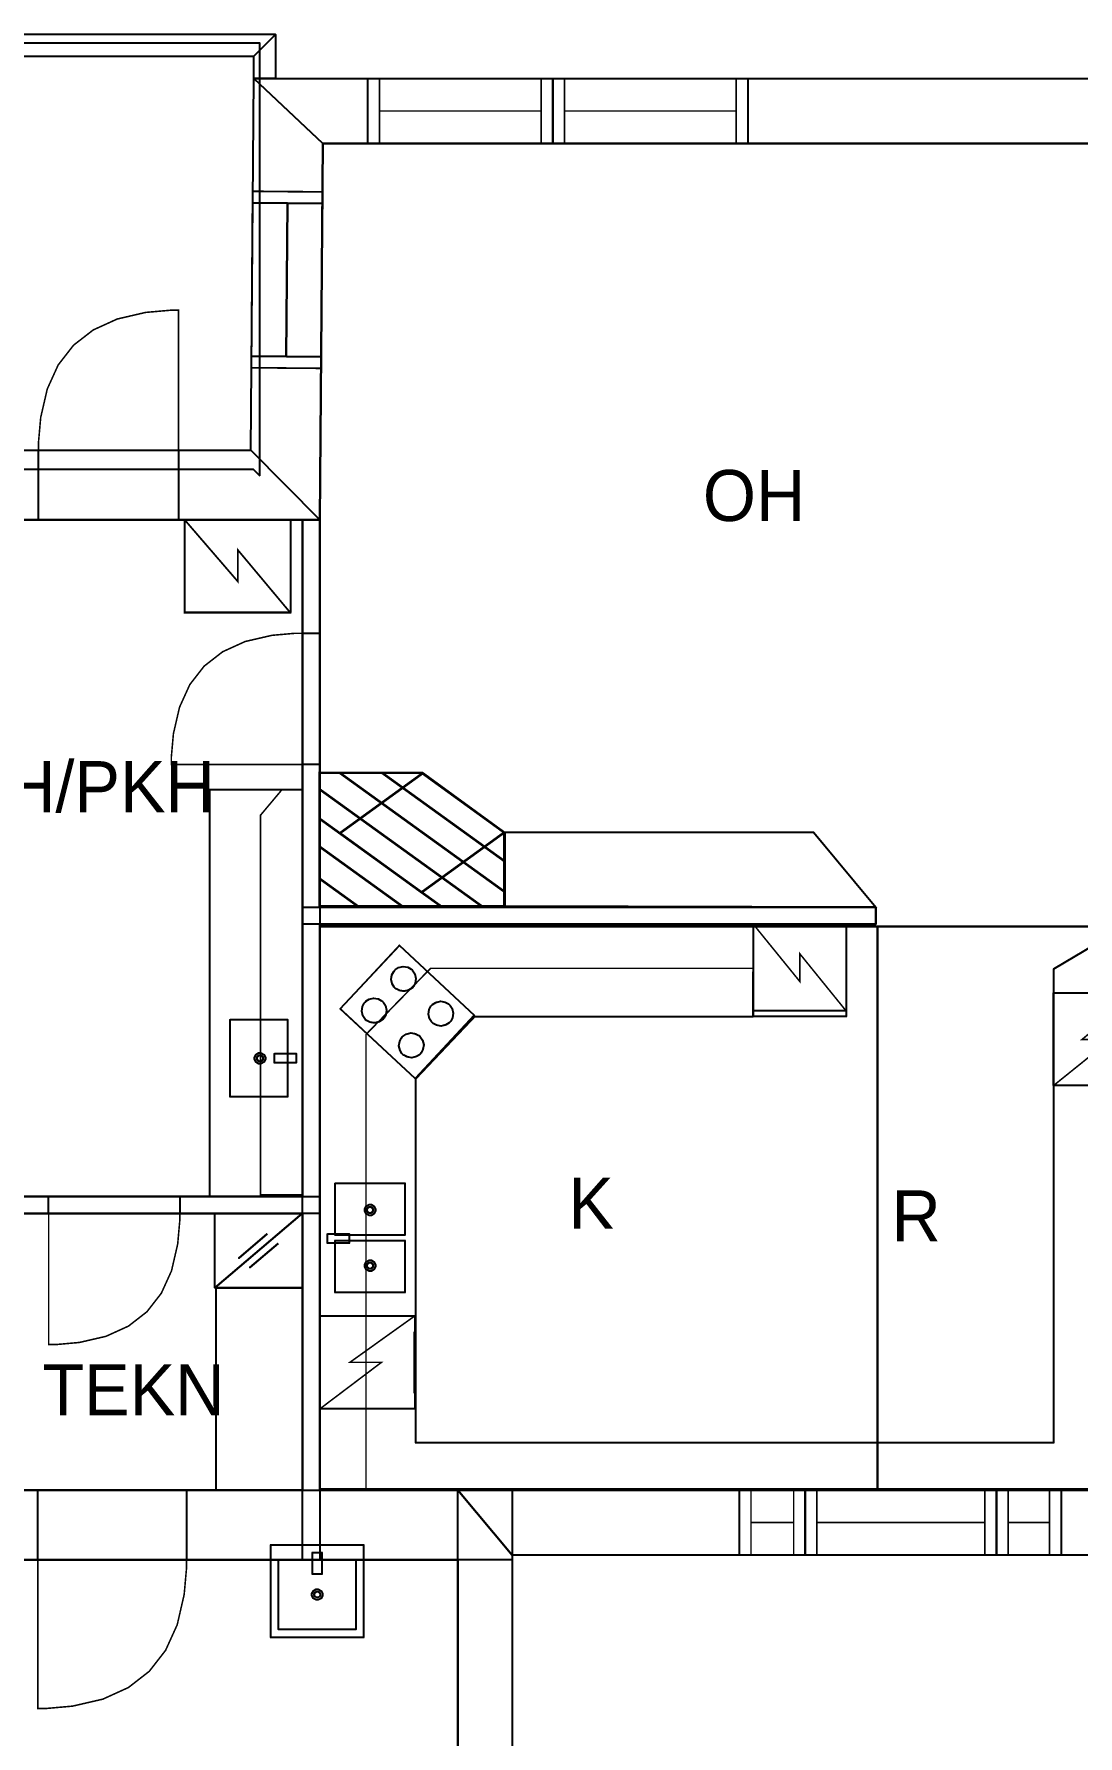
# Model space of a CAD drawing. Extents: x 2.3 to 24.4, y 0 to 18.
# Drawn here: x 8.19 to 15.22, y 6.55 to 18.02 of the extents above; entities that cross this region are included whole.
import ezdxf

# ---------------------------------------------------------------- set-up
doc = ezdxf.new("R2010")
doc.units = 0
doc.layers.get('0').update_dxf_attribs({"linetype": 'CONTINUOUS'})

msp = doc.modelspace()

# ---------------------------------------------------------------- linework, layer by layer
at = {"color": 0}
for points, const_width in [([(9.81728, 18.014), (3.58539, 18.014), (3.73122, 17.8682), (9.67144, 17.8682), (9.81728, 18.014)], 0.00208), ([(9.67144, 17.7167), (9.67144, 17.8682), (9.81728, 18.014), (9.81728, 17.7167), (9.67144, 17.7167)], 0.00208), ([(9.71197, 15.0406), (9.71197, 17.9561), (3.6155, 17.9561), (3.6155, 15.085), (9.66749, 15.085), (9.71197, 15.0406)], 0.00208), ([(9.64968, 15.2133), (9.67144, 17.7167), (10.1364, 17.2792), (10.1144, 14.7446), (9.64968, 15.2133)], 0.00208), ([(9.67144, 17.7167), (24.3465, 17.7167), (23.909, 17.2792), (10.1364, 17.2792), (9.67144, 17.7167)], 0.00208), ([(10.4396, 17.7167), (11.6846, 17.7167), (11.6846, 17.2792), (10.4396, 17.2792), (10.4396, 17.7167)], 0.01042), ([(10.4396, 17.7167), (11.6846, 17.7167), (11.6846, 17.2792), (10.4396, 17.2792), (10.4396, 17.7167)], 0.01042), ([(11.6846, 17.7167), (12.9973, 17.7167), (12.9973, 17.2792), (11.6846, 17.2792), (11.6846, 17.7167)], 0.01042), ([(11.6846, 17.7167), (12.9973, 17.7167), (12.9973, 17.2792), (11.6846, 17.2792), (11.6846, 17.7167)], 0.01042), ([(9.65457, 15.7685), (9.66487, 16.9582), (10.1336, 16.9542), (10.1233, 15.7644), (9.65457, 15.7685)], 0.01042), ([(9.65457, 15.7685), (9.66487, 16.9582), (10.1336, 16.9542), (10.1233, 15.7644), (9.65457, 15.7685)], 0.01042), ([(8.22092, 15.2133), (8.22092, 15.2686), (8.23563, 15.4344), (8.27983, 15.626), (8.35351, 15.7881), (8.45665, 15.9207), (8.58925, 16.0237), (8.75131, 16.0974), (8.94282, 16.1417), (9.10856, 16.1563), (9.16385, 16.1563), (9.16385, 15.2133), (8.22092, 15.2133)], 0.01042), ([(6.34511, 15.2133), (9.64968, 15.2133), (10.1144, 14.7446), (6.34511, 14.7446), (6.34511, 15.2133)], 0.00208), ([(8.22092, 15.2133), (9.16385, 15.2133), (9.16385, 14.7446), (8.22092, 14.7446), (8.22092, 15.2133)], 0.01042), ([(8.22092, 15.2133), (9.16385, 15.2133), (9.16385, 14.7446), (8.22092, 14.7446), (8.22092, 15.2133)], 0.01042), ([(9.20524, 14.7447), (9.91764, 14.7447), (9.91764, 14.1197), (9.20524, 14.1197), (9.20524, 14.7447)], 0.01187), ([(9.99978, 14.7446), (10.1144, 14.7446), (10.1144, 7.74132), (9.99978, 7.74132), (9.99978, 14.7446)], 0.00208), ([(9.99978, 13.9807), (9.94792, 13.9807), (9.79249, 13.9669), (9.6129, 13.9254), (9.46089, 13.8563), (9.33653, 13.7597), (9.23986, 13.6353), (9.17074, 13.4833), (9.12929, 13.3037), (9.1155, 13.1483), (9.1155, 13.0964), (9.99978, 13.0964), (9.99978, 13.9807)], 0.01042), ([(9.99978, 13.9807), (10.1144, 13.9807), (10.1144, 13.0964), (9.99978, 13.0964), (9.99978, 13.9807)], 0.01042), ([(9.99978, 13.9807), (10.1144, 13.9807), (10.1144, 13.0964), (9.99978, 13.0964), (9.99978, 13.9807)], 0.01042), ([(10.8054, 13.041), (10.1144, 13.041), (10.1144, 12.1415), (11.3611, 12.1415), (11.3611, 12.6361), (10.8054, 13.041)], 0.01662), ([(11.3572, 12.6391), (10.8007, 12.2361), (10.2507, 12.6345), (10.8071, 13.0375), (11.3572, 12.6391)], 0.01662), ([(9.37451, 12.9283), (9.37451, 10.1884), (9.99951, 10.1884), (9.99951, 12.9283), (9.37451, 12.9283)], 0.01042), ([(9.99951, 12.9283), (9.86094, 12.9283), (9.71636, 12.756), (9.71636, 10.2003), (9.99681, 10.2003), (9.99681, 12.9169), (9.99951, 12.9283)], 0.01042), ([(11.3567, 12.144), (11.3567, 12.6413), (13.4413, 12.6413), (13.8608, 12.1355), (11.3567, 12.144)], 0.01042), ([(9.99978, 12.1356), (13.8608, 12.1356), (13.8608, 12.021), (9.99978, 12.021), (9.99978, 12.1356)], 0.00208), ([(13.0365, 12.0058), (10.116, 12.0058), (10.116, 8.21946), (15.6275, 8.21946), (15.6196, 11.8818), (15.3321, 11.8818), (15.0574, 11.7193), (15.0574, 8.52875), (10.7617, 8.52875), (10.7617, 10.9792), (11.1603, 11.3997), (13.0335, 11.3997), (13.0365, 12.0058)], 0.01042), ([(13.0365, 12.0058), (13.0365, 11.724), (10.861, 11.724), (10.426, 11.2784), (10.426, 8.21024), (10.118, 8.21024), (10.118, 12.0225), (13.0327, 12.0225), (13.0365, 12.0058)], 0.01042), ([(13.035, 12.021), (13.66, 12.021), (13.66, 11.3989), (13.035, 11.3989), (13.035, 12.021)], 0.01042), ([(10.2532, 11.4523), (10.651, 11.879), (11.1555, 11.4086), (10.7577, 10.9819), (10.2532, 11.4523)], 0.01042), ([(10.7365, 11.7138), (10.7425, 11.7083), (10.7558, 11.6869), (10.763, 11.6558), (10.758, 11.6242), (10.7462, 11.6019), (10.7407, 11.596), (10.7351, 11.5901), (10.7137, 11.5768), (10.6826, 11.5696), (10.651, 11.5745), (10.6288, 11.5864), (10.6229, 11.5918), (10.6169, 11.5974), (10.6036, 11.6188), (10.5964, 11.65), (10.6014, 11.6815), (10.6132, 11.7037), (10.6188, 11.7096), (10.6242, 11.7156), (10.6456, 11.7289), (10.6768, 11.7361), (10.7083, 11.7311), (10.7306, 11.7193), (10.7365, 11.7138)], 0.01042), ([(10.5376, 11.5004), (10.5435, 11.495), (10.5569, 11.4736), (10.5641, 11.4424), (10.559, 11.4109), (10.5472, 11.3886), (10.5417, 11.3827), (10.5362, 11.3767), (10.5148, 11.3634), (10.4837, 11.3562), (10.4521, 11.3612), (10.4298, 11.373), (10.4239, 11.3785), (10.418, 11.3841), (10.4047, 11.4055), (10.3975, 11.4366), (10.4025, 11.4682), (10.4143, 11.4904), (10.4199, 11.4963), (10.4253, 11.5023), (10.4467, 11.5156), (10.4779, 11.5228), (10.5094, 11.5178), (10.5316, 11.506), (10.5376, 11.5004)], 0.01042), ([(10.9874, 11.4799), (10.9933, 11.4744), (11.0066, 11.453), (11.0138, 11.4218), (11.0088, 11.3903), (10.997, 11.3681), (10.9915, 11.3621), (10.986, 11.3562), (10.9646, 11.3428), (10.9334, 11.3356), (10.9019, 11.3407), (10.8797, 11.3525), (10.8737, 11.358), (10.8678, 11.3635), (10.8544, 11.3849), (10.8473, 11.416), (10.8523, 11.4476), (10.8641, 11.4698), (10.8696, 11.4758), (10.8752, 11.4817), (10.8965, 11.495), (10.9277, 11.5022), (10.9592, 11.4972), (10.9814, 11.4854), (10.9874, 11.4799)], 0.01042), ([(15.0574, 11.5592), (15.0574, 10.9342), (15.6272, 10.9342), (15.6272, 11.5592), (15.0574, 11.5592)], 0.01042), ([(9.51107, 11.3788), (9.51107, 10.8579), (9.89876, 10.8579), (9.89876, 11.3788), (9.51107, 11.3788)], 0.01042), ([(13.035, 11.4404), (13.66, 11.4404), (13.66, 11.3989), (13.035, 11.3989), (13.035, 11.4404)], 0.01042), ([(10.7885, 11.2665), (10.7944, 11.2611), (10.8077, 11.2396), (10.8149, 11.2085), (10.8099, 11.177), (10.7981, 11.1547), (10.7926, 11.1488), (10.7871, 11.1428), (10.7657, 11.1295), (10.7345, 11.1223), (10.703, 11.1273), (10.6807, 11.1392), (10.6748, 11.1446), (10.6688, 11.1502), (10.6555, 11.1716), (10.6483, 11.2027), (10.6534, 11.2343), (10.6652, 11.2565), (10.6707, 11.2624), (10.6762, 11.2683), (10.6976, 11.2817), (10.7287, 11.2889), (10.7603, 11.2839), (10.7826, 11.2721), (10.7885, 11.2665)], 0.01042), ([(9.71213, 11.0819), (9.70568, 11.0819), (9.68631, 11.0926), (9.67567, 11.1119), (9.67567, 11.1183), (9.67567, 11.1248), (9.68631, 11.1442), (9.70568, 11.1548), (9.71213, 11.1548), (9.71853, 11.1548), (9.7379, 11.1442), (9.74858, 11.1248), (9.74858, 11.1183), (9.74858, 11.1119), (9.7379, 11.0926), (9.71853, 11.0819), (9.71213, 11.0819)], 0.00833), ([(9.71213, 11.0975), (9.70844, 11.0975), (9.69738, 11.1036), (9.69129, 11.1147), (9.69129, 11.1183), (9.69129, 11.122), (9.69738, 11.1331), (9.70844, 11.1392), (9.71213, 11.1392), (9.71576, 11.1392), (9.72683, 11.1331), (9.73296, 11.122), (9.73296, 11.1183), (9.73296, 11.1147), (9.72683, 11.1036), (9.71576, 11.0975), (9.71213, 11.0975)], 0.00833), ([(9.80931, 11.1496), (9.80931, 11.0871), (9.95514, 11.0871), (9.95514, 11.1496), (9.80931, 11.1496)], 0.01042), ([(10.2197, 10.2783), (10.2197, 9.928), (10.6885, 9.928), (10.6885, 10.2783), (10.2197, 10.2783)], 0.01042), ([(7.36708, 10.1884), (10.1144, 10.1884), (10.1144, 10.0738), (7.36708, 10.0738), (7.36708, 10.1884)], 0.00208), ([(8.28874, 10.1884), (9.17199, 10.1884), (9.17199, 10.0738), (8.28874, 10.0738), (8.28874, 10.1884)], 0.01042), ([(8.28874, 10.1884), (9.17199, 10.1884), (9.17199, 10.0738), (8.28874, 10.0738), (8.28874, 10.1884)], 0.01042), ([(10.4541, 10.1329), (10.4605, 10.1329), (10.4799, 10.1222), (10.4906, 10.1029), (10.4906, 10.0964), (10.4906, 10.09), (10.4799, 10.0706), (10.4605, 10.0599), (10.4541, 10.0599), (10.4476, 10.0599), (10.4283, 10.0706), (10.4176, 10.09), (10.4176, 10.0964), (10.4176, 10.1029), (10.4283, 10.1222), (10.4476, 10.1329), (10.4541, 10.1329)], 0.00833), ([(10.4541, 10.1172), (10.4577, 10.1172), (10.4688, 10.1112), (10.4749, 10.1001), (10.4749, 10.0964), (10.4749, 10.0928), (10.4688, 10.0817), (10.4577, 10.0756), (10.4541, 10.0756), (10.4504, 10.0756), (10.4393, 10.0817), (10.4333, 10.0928), (10.4333, 10.0964), (10.4333, 10.1001), (10.4393, 10.1112), (10.4504, 10.1172), (10.4541, 10.1172)], 0.00833), ([(9.17199, 10.0738), (9.17199, 10.0221), (9.15815, 9.86686), (9.11675, 9.6875), (9.04775, 9.53569), (8.95117, 9.41151), (8.82699, 9.31494), (8.67518, 9.24593), (8.49582, 9.20454), (8.34056, 9.19069), (8.28885, 9.19069), (8.28885, 10.0738), (9.17199, 10.0738)], 0.01042), ([(9.40858, 10.0732), (9.40858, 9.57221), (9.99707, 9.57221), (9.99707, 10.0732), (9.40858, 10.0732)], 0.00835), ([(10.1666, 9.93517), (10.1666, 9.87267), (10.3124, 9.87267), (10.3124, 9.93517), (10.1666, 9.93517)], 0.01042), ([(10.2187, 9.89111), (10.2187, 9.54081), (10.6874, 9.54081), (10.6874, 9.89111), (10.2187, 9.89111)], 0.01042), ([(10.4541, 9.75797), (10.4605, 9.75797), (10.4799, 9.74735), (10.4906, 9.72797), (10.4906, 9.72151), (10.4906, 9.71511), (10.4799, 9.69575), (10.4605, 9.68506), (10.4541, 9.68506), (10.4476, 9.68506), (10.4283, 9.69575), (10.4176, 9.71511), (10.4176, 9.72151), (10.4176, 9.72797), (10.4283, 9.74735), (10.4476, 9.75797), (10.4541, 9.75797)], 0.00833), ([(10.4541, 9.74235), (10.4577, 9.74235), (10.4688, 9.73628), (10.4749, 9.72521), (10.4749, 9.72151), (10.4749, 9.71789), (10.4688, 9.70682), (10.4577, 9.70068), (10.4541, 9.70068), (10.4504, 9.70068), (10.4393, 9.70682), (10.4333, 9.71789), (10.4333, 9.72151), (10.4333, 9.72521), (10.4393, 9.73628), (10.4504, 9.74235), (10.4541, 9.74235)], 0.00833), ([(9.41699, 9.57221), (9.41699, 8.21007), (9.99838, 8.21007), (9.99838, 9.57221), (9.41699, 9.57221)], 0.01042), ([(10.1166, 9.38292), (10.1166, 8.75792), (10.7543, 8.75792), (10.7543, 9.38292), (10.1166, 9.38292)], 0.01042), ([(3.38021, 8.21007), (11.4099, 8.21007), (11.4099, 7.74132), (3.38021, 7.74132), (3.38021, 8.21007)], 0.00208), ([(8.21593, 8.21007), (9.2175, 8.21007), (9.2175, 7.74132), (8.21593, 7.74132), (8.21593, 8.21007)], 0.01042), ([(8.21593, 8.21007), (9.2175, 8.21007), (9.2175, 7.74132), (8.21593, 7.74132), (8.21593, 8.21007)], 0.01042), ([(16.0572, 7.77311), (11.4099, 7.77311), (11.0453, 8.21061), (15.6197, 8.21061), (16.0572, 7.77311)], 0.00208), ([(11.4099, 7.77311), (11.4099, 3.25379), (11.0453, 3.61838), (11.0453, 8.21061), (11.4099, 7.77311)], 0.00208), ([(12.9408, 8.21061), (13.3848, 8.21061), (13.3848, 7.77311), (12.9408, 7.77311), (12.9408, 8.21061)], 0.01042), ([(12.9408, 8.21061), (13.3848, 8.21061), (13.3848, 7.77311), (12.9408, 7.77311), (12.9408, 8.21061)], 0.01042), ([(13.3848, 8.21061), (14.6729, 8.21061), (14.6729, 7.77311), (13.3848, 7.77311), (13.3848, 8.21061)], 0.01042), ([(13.3848, 8.21061), (14.6729, 8.21061), (14.6729, 7.77311), (13.3848, 7.77311), (13.3848, 8.21061)], 0.01042), ([(14.6729, 8.21061), (15.1082, 8.21061), (15.1082, 7.77311), (14.6729, 7.77311), (14.6729, 8.21061)], 0.01042), ([(14.6729, 8.21061), (15.1082, 8.21061), (15.1082, 7.77311), (14.6729, 7.77311), (14.6729, 8.21061)], 0.01042), ([(9.78538, 7.84212), (10.4104, 7.84212), (10.4104, 7.21712), (9.78538, 7.21712), (9.78538, 7.84212)], 0.01042), ([(10.0666, 7.79004), (10.1291, 7.79004), (10.1291, 7.64421), (10.0666, 7.64421), (10.0666, 7.79004)], 0.01042), ([(9.2175, 7.74132), (9.2175, 7.68267), (9.20182, 7.50662), (9.15489, 7.30317), (9.07661, 7.13103), (8.96707, 6.99018), (8.82622, 6.88064), (8.65408, 6.80236), (8.45063, 6.75543), (8.27458, 6.73975), (8.21593, 6.73975), (8.21593, 7.74132), (9.2175, 7.74132)], 0.01042), ([(9.83746, 7.7411), (10.3583, 7.7411), (10.3583, 7.27235), (9.83746, 7.27235), (9.83746, 7.7411)], 0.01042), ([(10.1343, 7.50672), (10.1343, 7.50032), (10.1236, 7.48096), (10.1043, 7.47026), (10.0979, 7.47026), (10.0914, 7.47026), (10.0721, 7.48096), (10.0614, 7.50032), (10.0614, 7.50672), (10.0614, 7.51318), (10.0721, 7.53256), (10.0914, 7.54318), (10.0979, 7.54318), (10.1043, 7.54318), (10.1236, 7.53256), (10.1343, 7.51318), (10.1343, 7.50672)], 0.00833), ([(10.1187, 7.50672), (10.1187, 7.5031), (10.1126, 7.49203), (10.1015, 7.48589), (10.0979, 7.48589), (10.0942, 7.48589), (10.0831, 7.49203), (10.077, 7.5031), (10.077, 7.50672), (10.077, 7.51042), (10.0831, 7.52149), (10.0942, 7.52756), (10.0979, 7.52756), (10.1015, 7.52756), (10.1126, 7.52149), (10.1187, 7.51042), (10.1187, 7.50672)], 0.00833)]:
    msp.add_lwpolyline(points, close=True, dxfattribs=dict(at, const_width=const_width))
at = {"color": 7}
for points in [[(9.81728, 18.014), (3.58539, 18.014), (3.73122, 17.8682), (9.67144, 17.8682), (9.81728, 18.014)], [(9.67144, 17.7167), (9.67144, 17.8682), (9.81728, 18.014), (9.81728, 17.7167), (9.67144, 17.7167)], [(9.71197, 15.0406), (9.71197, 17.9561), (3.6155, 17.9561), (3.6155, 15.085), (9.66749, 15.085), (9.71197, 15.0406)], [(10.4396, 17.7167), (11.6846, 17.7167), (11.6846, 17.2792), (10.4396, 17.2792), (10.4396, 17.7167)], [(10.4396, 17.7167), (11.6846, 17.7167), (11.6846, 17.2792), (10.4396, 17.2792), (10.4396, 17.7167)], [(11.6846, 17.7167), (12.9973, 17.7167), (12.9973, 17.2792), (11.6846, 17.2792), (11.6846, 17.7167)], [(11.6846, 17.7167), (12.9973, 17.7167), (12.9973, 17.2792), (11.6846, 17.2792), (11.6846, 17.7167)], [(15.624, 13.3866), (15.6289, 13.3866), (15.6185, 12.0052), (10.1144, 12.0052), (10.1144, 12.021), (13.8608, 12.021), (13.8608, 12.1356), (10.1144, 12.1356), (10.1144, 14.7446), (10.1364, 17.2792), (15.624, 17.2792), (15.624, 13.3866)], [(9.65457, 15.7685), (9.66487, 16.9582), (10.1336, 16.9542), (10.1233, 15.7644), (9.65457, 15.7685)], [(9.65457, 15.7685), (9.66487, 16.9582), (10.1336, 16.9542), (10.1233, 15.7644), (9.65457, 15.7685)], [(9.66422, 16.88), (10.133, 16.876)], [(9.8896, 15.8446), (9.8986, 16.8779)], [(9.65522, 15.8467), (10.124, 15.8425)], [(8.22092, 15.2133), (9.16385, 15.2133), (9.16385, 14.7446), (8.22092, 14.7446), (8.22092, 15.2133)], [(8.22092, 15.2133), (9.16385, 15.2133), (9.16385, 14.7446), (8.22092, 14.7446), (8.22092, 15.2133)], [(9.99978, 10.1884), (7.48167, 10.1884), (7.48167, 11.3689), (6.38292, 11.3689), (6.3725, 14.7446), (9.99978, 14.7446), (9.99978, 10.1884)], [(9.20524, 14.7447), (9.91764, 14.7447), (9.91764, 14.1197), (9.20524, 14.1197), (9.20524, 14.7447)], [(9.99978, 13.9807), (10.1144, 13.9807), (10.1144, 13.0964), (9.99978, 13.0964), (9.99978, 13.9807)], [(9.99978, 13.9807), (10.1144, 13.9807), (10.1144, 13.0964), (9.99978, 13.0964), (9.99978, 13.9807)], [(10.8054, 13.041), (10.1144, 13.041), (10.1144, 12.1415), (11.3611, 12.1415), (11.3611, 12.6361), (10.8054, 13.041)], [(11.3572, 12.6391), (10.8007, 12.2361), (10.2507, 12.6345), (10.8071, 13.0375), (11.3572, 12.6391)], [(9.37451, 12.9283), (9.99951, 12.9283), (9.99951, 10.1884), (9.37451, 10.1884), (9.37451, 12.9283)], [(11.3567, 12.144), (11.3567, 12.6413), (13.4413, 12.6413), (13.8608, 12.1355), (11.3567, 12.144)], [(13.8714, 8.21061), (11.0453, 8.21061), (11.0453, 8.21007), (10.1144, 8.21007), (10.1144, 12.0052), (13.8714, 12.0052), (13.8714, 8.21061)], [(13.0365, 12.0058), (10.116, 12.0058), (10.116, 8.21946), (15.6275, 8.21946), (15.6196, 11.8818), (15.3321, 11.8818), (15.0574, 11.7193), (15.0574, 8.52875), (10.7617, 8.52875), (10.7617, 10.9792), (11.1603, 11.3997), (13.0335, 11.3997), (13.0365, 12.0058)], [(13.035, 12.021), (13.66, 12.021), (13.66, 11.3989), (13.035, 11.3989), (13.035, 12.021)], [(15.6081, 8.21061), (13.8714, 8.21061), (13.8714, 12.0052), (15.6185, 12.0052), (15.6081, 8.21061)], [(10.2532, 11.4523), (10.651, 11.879), (11.1555, 11.4086), (10.7577, 10.9819), (10.2532, 11.4523)], [(10.7365, 11.7138), (10.7425, 11.7083), (10.7558, 11.6869), (10.763, 11.6558), (10.758, 11.6242), (10.7462, 11.6019), (10.7407, 11.596), (10.7351, 11.5901), (10.7137, 11.5768), (10.6826, 11.5696), (10.651, 11.5745), (10.6288, 11.5864), (10.6229, 11.5918), (10.6169, 11.5974), (10.6036, 11.6188), (10.5964, 11.65), (10.6014, 11.6815), (10.6132, 11.7037), (10.6188, 11.7096), (10.6242, 11.7156), (10.6456, 11.7289), (10.6768, 11.7361), (10.7083, 11.7311), (10.7306, 11.7193), (10.7365, 11.7138)], [(10.5376, 11.5004), (10.5435, 11.495), (10.5569, 11.4736), (10.5641, 11.4424), (10.559, 11.4109), (10.5472, 11.3886), (10.5417, 11.3827), (10.5362, 11.3767), (10.5148, 11.3634), (10.4837, 11.3562), (10.4521, 11.3612), (10.4298, 11.373), (10.4239, 11.3785), (10.418, 11.3841), (10.4047, 11.4055), (10.3975, 11.4366), (10.4025, 11.4682), (10.4143, 11.4904), (10.4199, 11.4963), (10.4253, 11.5023), (10.4467, 11.5156), (10.4779, 11.5228), (10.5094, 11.5178), (10.5316, 11.506), (10.5376, 11.5004)], [(10.9874, 11.4799), (10.9933, 11.4744), (11.0066, 11.453), (11.0138, 11.4218), (11.0088, 11.3903), (10.997, 11.3681), (10.9915, 11.3621), (10.986, 11.3562), (10.9646, 11.3428), (10.9334, 11.3356), (10.9019, 11.3407), (10.8797, 11.3525), (10.8737, 11.358), (10.8678, 11.3635), (10.8544, 11.3849), (10.8473, 11.416), (10.8523, 11.4476), (10.8641, 11.4698), (10.8696, 11.4758), (10.8752, 11.4817), (10.8965, 11.495), (10.9277, 11.5022), (10.9592, 11.4972), (10.9814, 11.4854), (10.9874, 11.4799)], [(15.0574, 11.5592), (15.6272, 11.5592), (15.6272, 10.9342), (15.0574, 10.9342), (15.0574, 11.5592)], [(9.51107, 11.3788), (9.89876, 11.3788), (9.89876, 10.8579), (9.51107, 10.8579), (9.51107, 11.3788)], [(13.035, 11.4404), (13.66, 11.4404), (13.66, 11.3989), (13.035, 11.3989), (13.035, 11.4404)], [(10.7885, 11.2665), (10.7944, 11.2611), (10.8077, 11.2396), (10.8149, 11.2085), (10.8099, 11.177), (10.7981, 11.1547), (10.7926, 11.1488), (10.7871, 11.1428), (10.7657, 11.1295), (10.7345, 11.1223), (10.703, 11.1273), (10.6807, 11.1392), (10.6748, 11.1446), (10.6688, 11.1502), (10.6555, 11.1716), (10.6483, 11.2027), (10.6534, 11.2343), (10.6652, 11.2565), (10.6707, 11.2624), (10.6762, 11.2683), (10.6976, 11.2817), (10.7287, 11.2889), (10.7603, 11.2839), (10.7826, 11.2721), (10.7885, 11.2665)], [(9.71213, 11.0819), (9.70568, 11.0819), (9.68631, 11.0926), (9.67567, 11.1119), (9.67567, 11.1183), (9.67567, 11.1248), (9.68631, 11.1442), (9.70568, 11.1548), (9.71213, 11.1548), (9.71853, 11.1548), (9.7379, 11.1442), (9.74858, 11.1248), (9.74858, 11.1183), (9.74858, 11.1119), (9.7379, 11.0926), (9.71853, 11.0819), (9.71213, 11.0819)], [(9.71213, 11.0975), (9.70844, 11.0975), (9.69738, 11.1036), (9.69129, 11.1147), (9.69129, 11.1183), (9.69129, 11.122), (9.69738, 11.1331), (9.70844, 11.1392), (9.71213, 11.1392), (9.71576, 11.1392), (9.72683, 11.1331), (9.73296, 11.122), (9.73296, 11.1183), (9.73296, 11.1147), (9.72683, 11.1036), (9.71576, 11.0975), (9.71213, 11.0975)], [(9.80931, 11.1496), (9.95514, 11.1496), (9.95514, 11.0871), (9.80931, 11.0871), (9.80931, 11.1496)], [(10.2197, 10.2783), (10.6885, 10.2783), (10.6885, 9.928), (10.2197, 9.928), (10.2197, 10.2783)], [(8.28874, 10.1884), (9.17199, 10.1884), (9.17199, 10.0738), (8.28874, 10.0738), (8.28874, 10.1884)], [(8.28874, 10.1884), (9.17199, 10.1884), (9.17199, 10.0738), (8.28874, 10.0738), (8.28874, 10.1884)], [(10.4541, 10.1329), (10.4605, 10.1329), (10.4799, 10.1222), (10.4906, 10.1029), (10.4906, 10.0964), (10.4906, 10.09), (10.4799, 10.0706), (10.4605, 10.0599), (10.4541, 10.0599), (10.4476, 10.0599), (10.4283, 10.0706), (10.4176, 10.09), (10.4176, 10.0964), (10.4176, 10.1029), (10.4283, 10.1222), (10.4476, 10.1329), (10.4541, 10.1329)], [(10.4541, 10.1172), (10.4577, 10.1172), (10.4688, 10.1112), (10.4749, 10.1001), (10.4749, 10.0964), (10.4749, 10.0928), (10.4688, 10.0817), (10.4577, 10.0756), (10.4541, 10.0756), (10.4504, 10.0756), (10.4393, 10.0817), (10.4333, 10.0928), (10.4333, 10.0964), (10.4333, 10.1001), (10.4393, 10.1112), (10.4504, 10.1172), (10.4541, 10.1172)], [(7.48167, 10.0738), (9.99978, 10.0738), (9.99978, 8.21007), (7.48167, 8.21007), (7.48167, 10.0738)], [(9.40858, 10.0732), (9.99707, 10.0732), (9.99707, 9.57221), (9.40858, 9.57221), (9.40858, 10.0732)], [(9.99707, 10.0732), (9.40858, 9.57221)], [(9.75971, 9.93539), (9.57042, 9.77263)], [(9.83425, 9.87196), (9.64399, 9.70915)], [(10.1666, 9.93517), (10.3124, 9.93517), (10.3124, 9.87267), (10.1666, 9.87267), (10.1666, 9.93517)], [(10.2187, 9.89111), (10.6874, 9.89111), (10.6874, 9.54081), (10.2187, 9.54081), (10.2187, 9.89111)], [(10.4541, 9.75797), (10.4605, 9.75797), (10.4799, 9.74735), (10.4906, 9.72797), (10.4906, 9.72151), (10.4906, 9.71511), (10.4799, 9.69575), (10.4605, 9.68506), (10.4541, 9.68506), (10.4476, 9.68506), (10.4283, 9.69575), (10.4176, 9.71511), (10.4176, 9.72151), (10.4176, 9.72797), (10.4283, 9.74735), (10.4476, 9.75797), (10.4541, 9.75797)], [(10.4541, 9.74235), (10.4577, 9.74235), (10.4688, 9.73628), (10.4749, 9.72521), (10.4749, 9.72151), (10.4749, 9.71789), (10.4688, 9.70682), (10.4577, 9.70068), (10.4541, 9.70068), (10.4504, 9.70068), (10.4393, 9.70682), (10.4333, 9.71789), (10.4333, 9.72151), (10.4333, 9.72521), (10.4393, 9.73628), (10.4504, 9.74235), (10.4541, 9.74235)], [(9.41699, 9.57221), (9.99838, 9.57221), (9.99838, 8.21007), (9.41699, 8.21007), (9.41699, 9.57221)], [(10.1166, 9.38292), (10.7543, 9.38292), (10.7543, 8.75792), (10.1166, 8.75792), (10.1166, 9.38292)], [(8.21593, 8.21007), (9.2175, 8.21007), (9.2175, 7.74132), (8.21593, 7.74132), (8.21593, 8.21007)], [(8.21593, 8.21007), (9.2175, 8.21007), (9.2175, 7.74132), (8.21593, 7.74132), (8.21593, 8.21007)], [(12.9408, 8.21061), (13.3848, 8.21061), (13.3848, 7.77311), (12.9408, 7.77311), (12.9408, 8.21061)], [(12.9408, 8.21061), (13.3848, 8.21061), (13.3848, 7.77311), (12.9408, 7.77311), (12.9408, 8.21061)], [(13.3848, 8.21061), (14.6729, 8.21061), (14.6729, 7.77311), (13.3848, 7.77311), (13.3848, 8.21061)], [(13.3848, 8.21061), (14.6729, 8.21061), (14.6729, 7.77311), (13.3848, 7.77311), (13.3848, 8.21061)], [(14.6729, 8.21061), (15.1082, 8.21061), (15.1082, 7.77311), (14.6729, 7.77311), (14.6729, 8.21061)], [(14.6729, 8.21061), (15.1082, 8.21061), (15.1082, 7.77311), (14.6729, 7.77311), (14.6729, 8.21061)], [(9.78538, 7.84212), (10.4104, 7.84212), (10.4104, 7.21712), (9.78538, 7.21712), (9.78538, 7.84212)], [(3.74479, 7.74132), (11.0453, 7.74132), (11.0453, 3.61838), (3.74479, 3.61838), (3.74479, 7.74132)], [(9.83746, 7.7411), (10.3583, 7.7411), (10.3583, 7.27235), (9.83746, 7.27235), (9.83746, 7.7411)], [(10.0666, 7.79004), (10.1291, 7.79004), (10.1291, 7.64421), (10.0666, 7.64421), (10.0666, 7.79004)], [(10.1343, 7.50672), (10.1343, 7.50032), (10.1236, 7.48096), (10.1043, 7.47026), (10.0979, 7.47026), (10.0914, 7.47026), (10.0721, 7.48096), (10.0614, 7.50032), (10.0614, 7.50672), (10.0614, 7.51318), (10.0721, 7.53256), (10.0914, 7.54318), (10.0979, 7.54318), (10.1043, 7.54318), (10.1236, 7.53256), (10.1343, 7.51318), (10.1343, 7.50672)], [(10.1187, 7.50672), (10.1187, 7.5031), (10.1126, 7.49203), (10.1015, 7.48589), (10.0979, 7.48589), (10.0942, 7.48589), (10.0831, 7.49203), (10.077, 7.5031), (10.077, 7.50672), (10.077, 7.51042), (10.0831, 7.52149), (10.0942, 7.52756), (10.0979, 7.52756), (10.1015, 7.52756), (10.1126, 7.52149), (10.1187, 7.51042), (10.1187, 7.50672)]]:
    msp.add_lwpolyline(points, close=True, dxfattribs=at)
at = {"color": 0}
for points in [[(9.64968, 15.2133), (9.67144, 17.7167), (10.1364, 17.2792), (10.1144, 14.7446), (9.64968, 15.2133)], [(9.67144, 17.7167), (24.3465, 17.7167), (23.909, 17.2792), (10.1364, 17.2792), (9.67144, 17.7167)], [(6.34511, 15.2133), (9.64968, 15.2133), (10.1144, 14.7446), (6.34511, 14.7446), (6.34511, 15.2133)], [(9.99978, 14.7446), (10.1144, 14.7446), (10.1144, 7.74132), (9.99978, 7.74132), (9.99978, 14.7446)], [(9.99978, 12.1356), (13.8608, 12.1356), (13.8608, 12.021), (9.99978, 12.021), (9.99978, 12.1356)], [(7.36708, 10.1884), (10.1144, 10.1884), (10.1144, 10.0738), (7.36708, 10.0738), (7.36708, 10.1884)], [(3.38021, 8.21007), (11.4099, 8.21007), (11.4099, 7.74132), (3.38021, 7.74132), (3.38021, 8.21007)], [(16.0572, 7.77311), (11.4099, 7.77311), (11.0453, 8.21061), (15.6197, 8.21061), (16.0572, 7.77311)], [(11.4099, 7.77311), (11.4099, 3.25379), (11.0453, 3.61838), (11.0453, 8.21061), (11.4099, 7.77311)]]:
    msp.add_lwpolyline(points, close=True, dxfattribs=at)
for points, const_width in [([(10.5177, 17.7165), (10.5177, 17.279)], 0.01042), ([(11.6064, 17.7165), (11.6064, 17.279)], 0.01042), ([(11.7626, 17.7165), (11.7626, 17.279)], 0.01042), ([(12.9191, 17.7165), (12.9191, 17.279)], 0.01042), ([(10.5177, 17.4978), (11.6064, 17.4978)], 0.01042), ([(11.7626, 17.4978), (12.9191, 17.4978)], 0.01042), ([(9.66422, 16.88), (10.133, 16.876)], 0.01042), ([(9.8896, 15.8446), (9.8986, 16.8779)], 0.01042), ([(9.65522, 15.8467), (10.124, 15.8425)], 0.01042), ([(9.20524, 14.7447), (9.56261, 14.3301), (9.56261, 14.5426), (9.91644, 14.1197)], 0.01187), ([(13.035, 12.021), (13.3475, 11.6363), (13.3475, 11.823), (13.66, 11.4373)], 0.01042), ([(15.6272, 11.5592), (15.2492, 11.2457), (15.4429, 11.2457), (15.0574, 10.9353)], 0.01042), ([(9.99707, 10.0732), (9.40858, 9.57221)], 0.00835), ([(9.75971, 9.93539), (9.57042, 9.77263)], 0.00835), ([(9.83425, 9.87196), (9.64399, 9.70915)], 0.00835), ([(10.1166, 8.75792), (10.5301, 9.07042), (10.3175, 9.07042), (10.7543, 9.38292)], 0.01042), ([(10.7501, 8.86208), (10.7501, 9.27669)], 0.01042), ([(13.019, 7.77311), (13.019, 8.21061)], 0.01042), ([(13.3066, 7.77311), (13.3066, 8.21061)], 0.01042), ([(13.4629, 7.77311), (13.4629, 8.21061)], 0.01042), ([(14.5947, 7.77311), (14.5947, 8.21061)], 0.01042), ([(14.751, 7.77311), (14.751, 8.21061)], 0.01042), ([(15.03, 7.77311), (15.03, 8.21061)], 0.01042), ([(13.3066, 7.99186), (13.019, 7.99186)], 0.01042), ([(14.5947, 7.99186), (13.4629, 7.99186)], 0.01042), ([(15.03, 7.99186), (14.751, 7.99186)], 0.01042)]:
    msp.add_lwpolyline(points, dxfattribs=dict(at, const_width=const_width))
at = {"color": 7, "const_width": 0.00208}
for points in [[(15.624, 13.3866), (15.6289, 13.3866), (15.6185, 12.0052), (10.1144, 12.0052), (10.1144, 12.021), (13.8608, 12.021), (13.8608, 12.1356), (10.1144, 12.1356), (10.1144, 14.7446), (10.1364, 17.2792), (15.624, 17.2792), (15.624, 13.3866)], [(9.99978, 10.1884), (7.48167, 10.1884), (7.48167, 11.3689), (6.38292, 11.3689), (6.3725, 14.7446), (9.99978, 14.7446), (9.99978, 10.1884)], [(13.8714, 8.21061), (11.0453, 8.21061), (11.0453, 8.21007), (10.1144, 8.21007), (10.1144, 12.0052), (13.8714, 12.0052), (13.8714, 8.21061)], [(15.6081, 8.21061), (13.8714, 8.21061), (13.8714, 12.0052), (15.6185, 12.0052), (15.6081, 8.21061)], [(7.48167, 10.0738), (9.99978, 10.0738), (9.99978, 8.21007), (7.48167, 8.21007), (7.48167, 10.0738)], [(3.74479, 7.74132), (11.0453, 7.74132), (11.0453, 3.61838), (3.74479, 3.61838), (3.74479, 7.74132)]]:
    msp.add_lwpolyline(points, close=True, dxfattribs=at)
at = {"color": 251, "const_width": 0.01662}
for points in [[(11.3611, 12.2388), (10.2493, 13.041)], [(11.3611, 12.4445), (10.5359, 13.0398)], [(11.2078, 12.1415), (10.1144, 12.9299)], [(10.9325, 12.1415), (10.1197, 12.728)], [(10.6717, 12.1415), (10.1144, 12.5436)], [(10.373, 12.1415), (10.1144, 12.3281)]]:
    msp.add_lwpolyline(points, dxfattribs=at)

# ---------------------------------------------------------------- texts
at = {"color": 0}
for s, p in [('OH', (12.6952, 14.7368)), ('KHH/PKH', (7.36456, 12.776)), ('K', (11.7891, 9.97093)), ('R', (13.9658, 9.88514)), ('TEKN', (8.24753, 8.71443))]:
    msp.add_text(s, height=0.34375, dxfattribs=at).set_placement(p)

doc.saveas('drawing.dxf')
